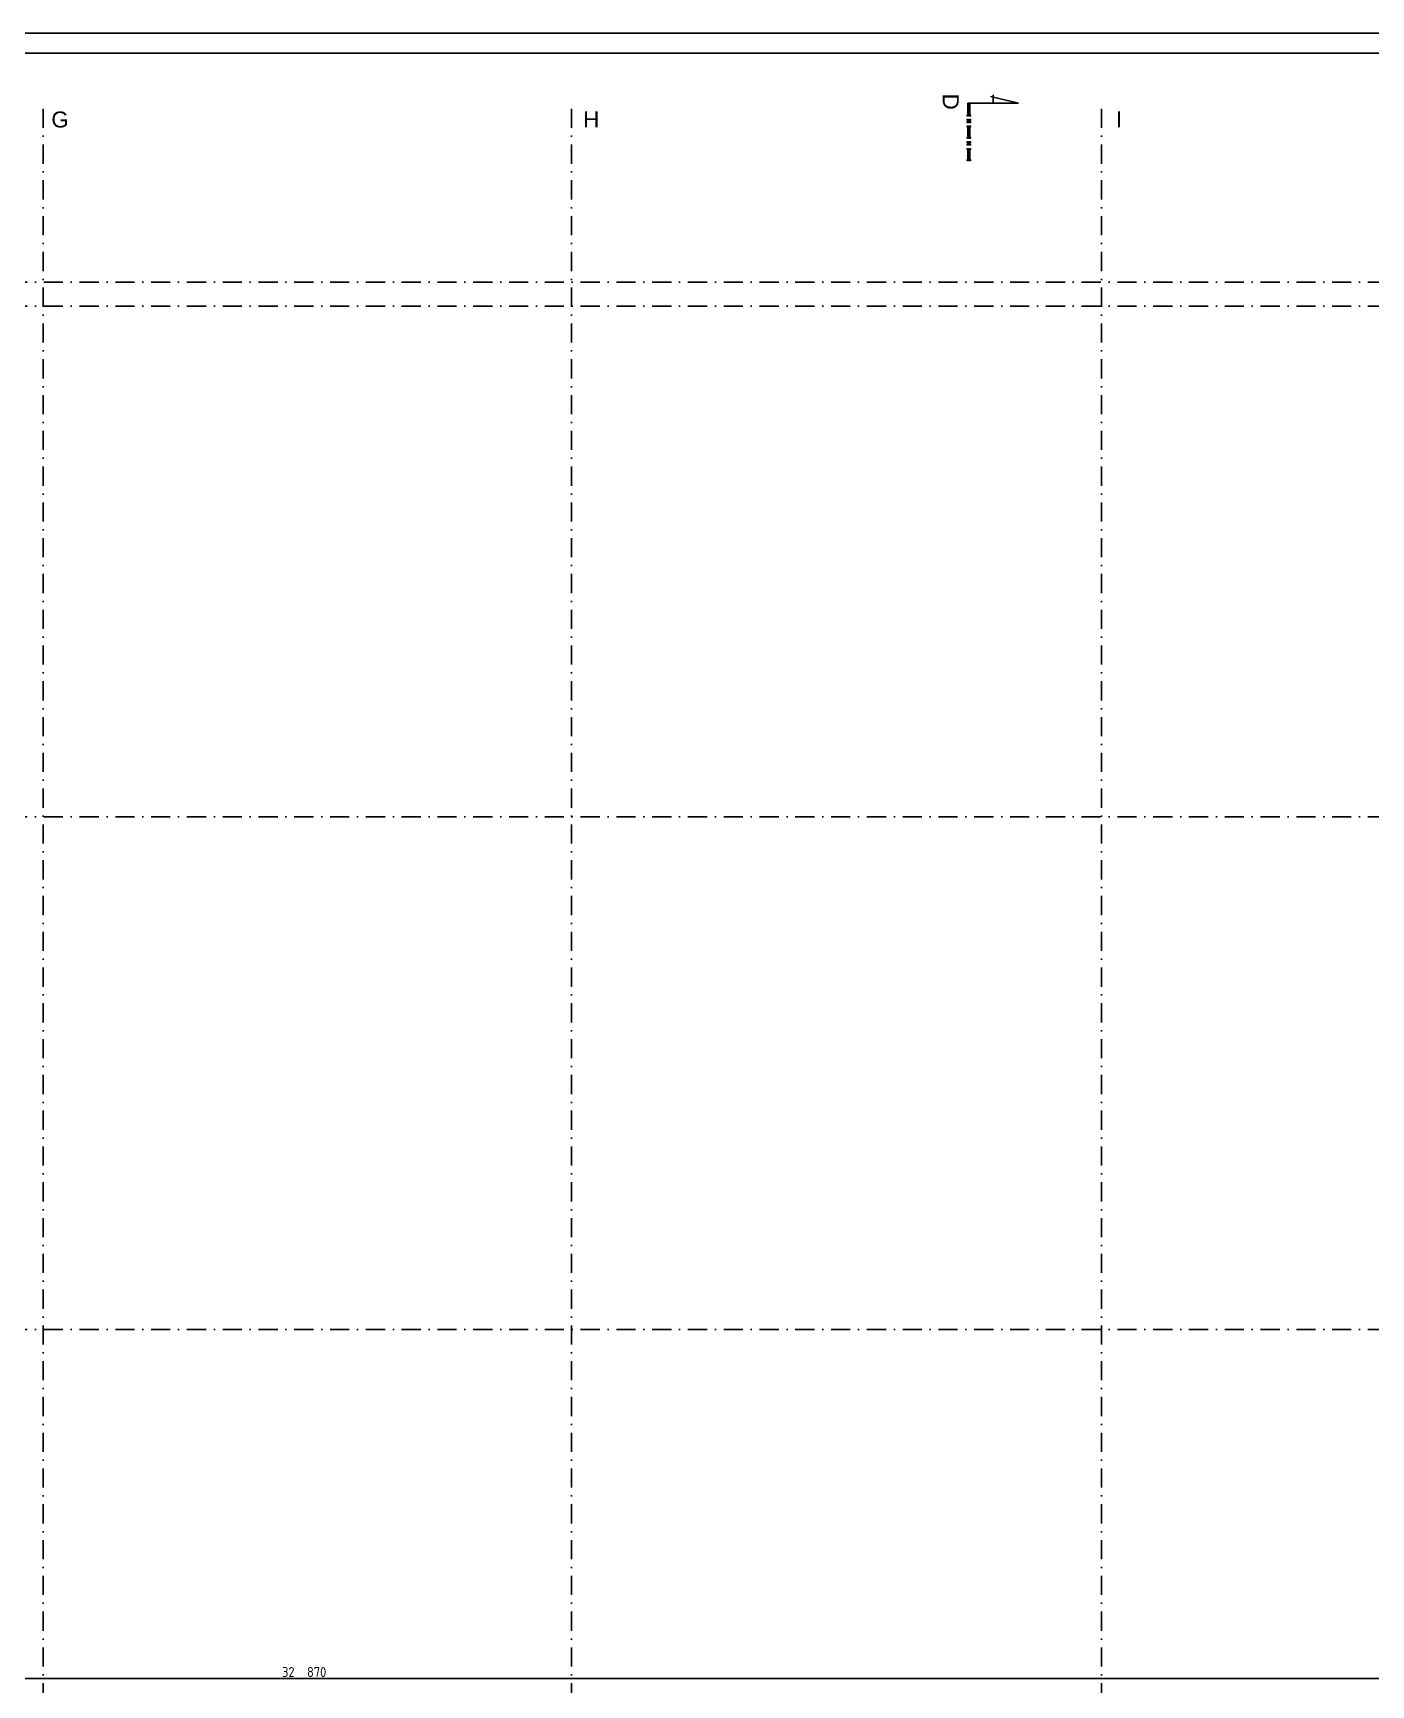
# Model space of a CAD drawing. Extents: x 4511820 to 5180432, y -1526536 to -944957.
# Drawn here: x 5007451 to 5024203, y -992440 to -971753 of the extents above; entities that cross this region are included whole.
import ezdxf

# ---------------------------------------------------------------- set-up
doc = ezdxf.new("R2010")
doc.units = 0
doc.header["$MEASUREMENT"] = 0
doc.linetypes.add('BODKOCIARKOVANA_3', pattern=[5.6, 3, -1.3, 0, -1.3])
doc.layers.get('0').update_dxf_attribs({"linetype": 'CONTINUOUS'})
doc.layers.get('Defpoints').update_dxf_attribs({"color": 61, "linetype": 'CONTINUOUS'})
for name, color, linetype in [('KÓTY', 4, 'CONTINUOUS'), ('osi', 253, 'CONTINUOUS'), ('TENKÁ', 7, 'CONTINUOUS')]:
    doc.layers.add(name, color=color, linetype=linetype)
doc.styles.add('styl1', font='arial.ttf')
doc.styles.add('STYLE1', font='isocp.shx')
doc.dimstyles.new('STANDARD-50', dxfattribs={"dimtxt": 125, "dimasz": 150, "dimexe": 10, "dimexo": 200, "dimgap": 20, "dimtad": 1, "dimdsep": 46, "dimlunit": 6, "dimtxsty": 'STYLE1', "dimblk1": 'OBLIQUE', "dimblk2": 'OBLIQUE', "dimsah": 1, "dimcen": 2.5, "dimse1": 1, "dimse2": 1, "dimadec": 0, "dimazin": 0, "dimtfac": 1, "dimtmove": 1, "dimatfit": 3, "dimldrblk": 'OBLIQUE', "dimfxl": 1, "dimtolj": 1, "dimtzin": 0, "dimarcsym": 0})

# ---------------------------------------------------------------- blocks, each defined once
blk = doc.blocks.new('_OBLIQUE')
at = {"color": 0, "linetype": 'ByBlock'}
blk.add_line((-0.5, -0.5), (0.5, 0.5), dxfattribs=at)
blk = doc.blocks.new('*D14676')
at = {"layer": 'Defpoints', "color": 0}
for p in [(4994411, -992361), (5027281, -992361), (5027281, -992361)]:
    blk.add_point(p, dxfattribs=at)
at = {"layer": 'KÓTY', "color": 0, "lineweight": -2}
blk.add_line((4994411, -992361), (5027281, -992361), dxfattribs=at)
at = {"layer": 'KÓTY', "color": 0, "linetype": 'ByBlock', "lineweight": -2, "xscale": 150, "yscale": 150, "zscale": 150, "rotation": 180}
blk.add_blockref('_OBLIQUE', (4994411, -992361), dxfattribs=at)
at = {"layer": 'KÓTY', "color": 0, "linetype": 'ByBlock', "lineweight": -2, "xscale": 150, "yscale": 150, "zscale": 150}
blk.add_blockref('_OBLIQUE', (5027281, -992361), dxfattribs=at)
at = {"layer": 'KÓTY', "color": 0, "insert": (5010846, -992278), "char_height": 125, "attachment_point": 5, "style": 'STYLE1'}
blk.add_mtext('\\A1;32ﾠ870', dxfattribs=at)

msp = doc.modelspace()

# ---------------------------------------------------------------- hatches: boundary and pattern name
at = {"layer": 'TENKÁ'}
h = msp.add_hatch(color=256, dxfattribs=at)
h.dxf.hatch_style = 1
h.paths.add_polyline_path([(5019182.125, -972784.762), (5019182.125, -972631.137), (5019156.25, -972631.137), (5019156.25, -972784.762)])
h = msp.add_hatch(color=256, dxfattribs=at)
h.dxf.hatch_style = 1
h.paths.add_polyline_path([(5019182.125, -972839.637), (5019156.25, -972839.637), (5019156.25, -972869.887), (5019182.125, -972869.887)])
h = msp.add_hatch(color=256, dxfattribs=at)
h.dxf.hatch_style = 1
h.paths.add_polyline_path([(5019182.125, -973065.887), (5019182.125, -972924.762), (5019156.25, -972924.762), (5019156.25, -973065.887)])
h = msp.add_hatch(color=256, dxfattribs=at)
h.dxf.hatch_style = 1
h.paths.add_polyline_path([(5019182.125, -973120.762), (5019156.25, -973120.762), (5019156.25, -973151.012), (5019182.125, -973151.012)])
h = msp.add_hatch(color=256, dxfattribs=at)
h.dxf.hatch_style = 1
h.paths.add_polyline_path([(5019182.125, -973205.887), (5019156.25, -973205.887), (5019156.25, -973347.012), (5019182.125, -973347.012)])

# ---------------------------------------------------------------- linework, layer by layer
at = {"layer": 'osi', "linetype": 'BODKOCIARKOVANA_3', "ltscale": 80}
for p, q in [((5007576, -972701.309), (5007576, -1010218.5)), ((5014191, -972701.309), (5014191, -1010218.5)), ((5020831, -972701.309), (5020831, -1010218.5)), ((5041881, -974873.5), (4978211, -974873.5)), ((5041881, -975173.5), (4978211, -975173.5)), ((5041881, -981568.5), (4978211, -981568.5)), ((5041881, -987988.5), (4978211, -987988.5))]:
    msp.add_line(p, q, dxfattribs=at)
at = {"layer": 'TENKÁ', "color": 7}
for p, q in [((5054986.849, -971753.269), (4975391.849, -971753.269)), ((5054736.849, -972003.269), (4975641.849, -972003.269))]:
    msp.add_line(p, q, dxfattribs=at)
at = {"layer": 'TENKÁ'}
for p, q in [((5019789.875, -972631.137), (5019154.875, -972631.137)), ((5019156.25, -972631.137), (5019156.25, -972797.262)), ((5019182.125, -972631.137), (5019182.125, -972797.262)), ((5019441.25, -972548.012), (5019789.875, -972631.137)), ((5019472.375, -972631.137), (5019472.375, -972527.887)), ((5019140, -972784.762), (5019197, -972784.762)), ((5019140, -972839.637), (5019197, -972839.637)), ((5019140, -972869.887), (5019197, -972869.887)), ((5019156.25, -972827.137), (5019156.25, -972882.387)), ((5019182.125, -972827.137), (5019182.125, -972882.387)), ((5019140, -972924.762), (5019197, -972924.762)), ((5019140, -973065.887), (5019197, -973065.887)), ((5019156.25, -972912.262), (5019156.25, -973078.387)), ((5019182.125, -972912.262), (5019182.125, -973078.387)), ((5019140, -973120.762), (5019197, -973120.762)), ((5019140, -973151.012), (5019197, -973151.012)), ((5019140, -973205.887), (5019197, -973205.887)), ((5019156.25, -973108.262), (5019156.25, -973163.512)), ((5019156.25, -973193.387), (5019156.25, -973359.512)), ((5019182.125, -973108.262), (5019182.125, -973163.512)), ((5019182.125, -973193.387), (5019182.125, -973359.512)), ((5019140, -973347.012), (5019197, -973347.012))]:
    msp.add_line(p, q, dxfattribs=at)

# ---------------------------------------------------------------- texts
at = {"layer": 'TENKÁ', "ltscale": 0.25, "style": 'styl1'}
msp.add_text('D', height=200, rotation=270, dxfattribs=at).set_placement((5018841.683, -972512.401))
for s, p in [('G', (5007680.054, -972935.809)), ('H', (5014340.054, -972935.809)), ('I', (5021010.054, -972935.809))]:
    msp.add_text(s, height=200, dxfattribs=at).set_placement(p)

# ---------------------------------------------------------------- dimensions: what is measured, and where the dimension line sits
at = {"layer": 'KÓTY'}
dim = msp.add_linear_dim(base=(5027281, -992361), p1=(4994411, -992361), p2=(5027281, -992361), dimstyle='STANDARD-50', dxfattribs=at)
dim.commit()
dim.dimension.update_dxf_attribs({"geometry": '*D14676', "text_midpoint": (5010846, -992278.457)})

doc.saveas('drawing.dxf')
